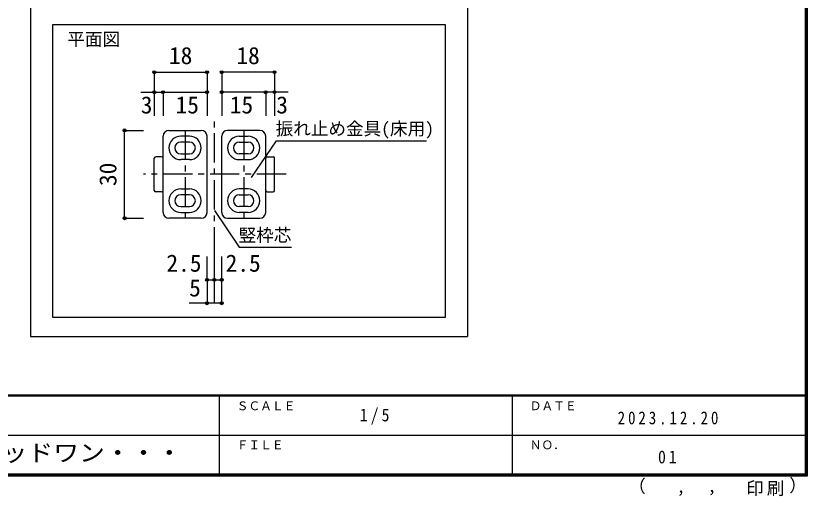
# Model space of a CAD drawing. Units: millimetres, scale not verified, with parts at other scales. Extents: x -973 to 977, y -718 to 696.
# Drawn here: x 302 to 977, y -718 to -308 of the extents above; entities that cross this region are included whole.
import ezdxf
from ezdxf.enums import TextEntityAlignment as Align

# ---------------------------------------------------------------- set-up
doc = ezdxf.new("R2010")
doc.units = ezdxf.units.MM
doc.header["$LTSCALE"] = 5
doc.header["$PDMODE"] = 32
doc.header["$PDSIZE"] = 2.5
doc.linetypes.add('CHAIN1', pattern=[8, 5, -1, 1, -1])
for name, color, linetype in [('0-7_金物', 7, 'Continuous'), ('0-A_文字', 3, 'Continuous'), ('1-4_枠', 4, 'CHAIN1'), ('1-7_金物', 7, 'Continuous'), ('1-A_文字', 7, 'Continuous'), ('1-B_寸法', 7, 'Continuous'), ('F-1_枠', 6, 'Continuous'), ('F-A_文字', 7, 'Continuous')]:
    doc.layers.add(name, color=color, linetype=linetype)
doc.styles.add('ＭＳ ゴシック', font='')
doc.styles.get('ＭＳ ゴシック').set_extended_font_data('MS Gothic')

msp = doc.modelspace()

# ---------------------------------------------------------------- linework, layer by layer
at = {"layer": '0-7_金物'}
for p, q in [((333.017, -565.406), (333.017, -315.272)), ((667.876, -565.406), (333.017, -565.406))]:
    msp.add_line(p, q, dxfattribs=at)
msp.add_lwpolyline([(333.017, -315.272), (667.876, -315.272), (667.876, -565.406)], dxfattribs=at)
at = {"layer": '0-A_文字'}
for p, q in [((314.153, 1.5), (314.153, -581.667)), ((686.865, 1.5), (686.865, -581.667)), ((314.153, -581.667), (686.865, -581.667))]:
    msp.add_line(p, q, dxfattribs=at)
at = {"layer": '0-A_文字', "color": 4}
for p, q in [((502.604, -445.915), (523.828, -414.548)), ((523.828, -414.548), (651.816, -414.548)), ((470.989, -474.02), (492.213, -505.387)), ((492.213, -505.387), (536.618, -505.387))]:
    msp.add_line(p, q, dxfattribs=at)
at = {"layer": '1-4_枠'}
for p, q in [((470.947, -553.204), (470.947, -395.672)), ((445.947, -405.672), (445.947, -480.672)), ((495.947, -405.672), (495.947, -480.672)), ((532.197, -443.172), (410.493, -443.172))]:
    msp.add_line(p, q, dxfattribs=at)
at = {"layer": '1-7_金物'}
for p, q in [((427.197, -475.672), (427.197, -410.672)), ((432.197, -405.672), (459.697, -405.672)), ((449.697, -410.672), (442.197, -410.672)), ((464.697, -475.672), (464.697, -410.672)), ((477.197, -475.672), (477.197, -410.672)), ((509.697, -405.672), (482.197, -405.672)), ((492.197, -410.672), (499.697, -410.672)), ((514.697, -475.672), (514.697, -410.672)), ((449.697, -415.672), (442.197, -415.672)), ((492.197, -415.672), (499.697, -415.672)), ((419.697, -456.922), (419.697, -429.422)), ((425.947, -428.172), (420.947, -428.172)), ((442.197, -425.672), (449.697, -425.672)), ((449.697, -430.672), (442.197, -430.672)), ((499.697, -425.672), (492.197, -425.672)), ((492.197, -430.672), (499.697, -430.672)), ((515.947, -428.172), (520.947, -428.172)), ((522.197, -456.922), (522.197, -429.422)), ((425.947, -458.172), (420.947, -458.172)), ((442.197, -455.672), (449.697, -455.672)), ((499.697, -455.672), (492.197, -455.672)), ((515.947, -458.172), (520.947, -458.172)), ((449.697, -460.672), (442.197, -460.672)), ((492.197, -460.672), (499.697, -460.672)), ((442.197, -470.672), (449.697, -470.672)), ((499.697, -470.672), (492.197, -470.672)), ((442.197, -475.672), (449.697, -475.672)), ((499.697, -475.672), (492.197, -475.672)), ((459.697, -480.672), (432.197, -480.672)), ((482.197, -480.672), (509.697, -480.672))]:
    msp.add_line(p, q, dxfattribs=at)
for centre, radius, start, end in [((432.197, -410.672), 5, 90, 180), ((442.197, -420.672), 10, 90, 270), ((449.697, -420.672), 10, 270, 90), ((459.697, -410.672), 5, 0, 90), ((482.197, -410.672), 5, 90, 180), ((492.197, -420.672), 10, 90, 270), ((499.697, -420.672), 10, 270, 90), ((509.697, -410.672), 5, 0, 90), ((442.197, -420.672), 5, 90, 270), ((449.697, -420.672), 5, 270, 90), ((492.197, -420.672), 5, 90, 270), ((499.697, -420.672), 5, 270, 90), ((420.947, -429.422), 1.25, 90, 180), ((425.947, -429.422), 1.25, 0, 90), ((515.947, -429.422), 1.25, 90, 180), ((520.947, -429.422), 1.25, 0, 90), ((420.947, -456.922), 1.25, 180, 270), ((425.947, -456.922), 1.25, 270, 0), ((442.197, -465.672), 10, 90, 270), ((449.697, -465.672), 10, 270, 90), ((492.197, -465.672), 10, 90, 270), ((499.697, -465.672), 10, 270, 90), ((515.947, -456.922), 1.25, 180, 270), ((520.947, -456.922), 1.25, 270, 0), ((442.197, -465.672), 5, 90, 270), ((449.697, -465.672), 5, 270, 90), ((492.197, -465.672), 5, 90, 270), ((499.697, -465.672), 5, 270, 90), ((432.197, -475.672), 5, 180, 270), ((459.697, -475.672), 5, 270, 0), ((482.197, -475.672), 5, 180, 270), ((509.697, -475.672), 5, 270, 0)]:
    msp.add_arc(centre, radius, start, end, dxfattribs=at)
at = {"layer": '1-B_寸法', "color": 4}
for p, q in [((419.697, -356.064), (464.697, -356.064)), ((419.697, -356.064), (419.697, -373.172)), ((464.697, -356.064), (464.697, -373.172)), ((477.197, -356.064), (477.197, -373.172)), ((522.197, -356.064), (477.197, -356.064)), ((522.197, -356.064), (522.197, -373.172)), ((408.132, -373.172), (427.197, -373.172)), ((419.697, -373.172), (419.697, -393.172)), ((427.197, -373.172), (427.197, -393.172)), ((427.197, -373.172), (464.697, -373.172)), ((464.697, -373.172), (464.697, -393.172)), ((514.697, -373.172), (477.197, -373.172)), ((477.197, -373.172), (477.197, -393.172)), ((514.697, -373.172), (514.697, -393.172)), ((533.762, -373.172), (514.697, -373.172)), ((522.197, -373.172), (522.197, -393.172)), ((394.314, -405.672), (410.493, -405.672)), ((394.314, -480.672), (394.314, -405.672)), ((394.314, -480.672), (410.493, -480.672)), ((464.697, -533.188), (464.697, -513.188)), ((470.947, -533.188), (470.947, -513.188)), ((477.197, -533.188), (477.197, -513.188)), ((464.697, -533.188), (464.697, -553.204)), ((464.697, -533.188), (470.947, -533.188)), ((470.947, -533.188), (477.197, -533.188)), ((477.197, -553.204), (477.197, -533.188)), ((477.197, -553.204), (449.398, -553.204))]:
    msp.add_line(p, q, dxfattribs=at)
at = {"layer": '1-B_寸法'}
for p in [(419.697, -356.064), (464.697, -356.064), (477.197, -356.064), (522.197, -356.064), (419.697, -373.172), (427.197, -373.172), (464.697, -373.172), (477.197, -373.172), (514.697, -373.172), (522.197, -373.172), (394.314, -405.672), (394.314, -480.672), (464.697, -533.188), (470.947, -533.188), (477.197, -533.188), (464.697, -553.204), (477.197, -553.204)]:
    msp.add_point(p, dxfattribs=at)
at = {"layer": 'F-1_枠'}
for p, q in [((974.986, 695.833), (974.986, -700.833)), ((975.82, 695.833), (975.82, -700.833)), ((976.653, 695.833), (976.653, -700.833)), ((976.653, -631.667), (-973.347, -631.667)), ((976.653, -632.5), (-973.347, -632.5)), ((474.986, -632.5), (474.986, -699.167)), ((724.986, -632.5), (724.986, -699.167)), ((1.653, -665.833), (974.986, -665.834)), ((976.653, -699.167), (-973.347, -699.167)), ((976.653, -700), (-973.347, -700)), ((976.653, -700.833), (-973.347, -700.833))]:
    msp.add_line(p, q, dxfattribs=at)

# ---------------------------------------------------------------- texts
at = {"layer": '0-A_文字', "color": 7, "style": 'ＭＳ ゴシック'}
msp.add_text('平面図', height=11, dxfattribs=at).set_placement((345.459, -336.749), align=Align.BOTTOM_LEFT)
at = {"layer": '1-A_文字', "style": 'ＭＳ ゴシック'}
for s, p in [('振れ止め金具(床用)', (523.233, -413.049)), ('竪枠芯', (491.618, -503.888))]:
    msp.add_text(s, height=11, dxfattribs=at).set_placement(p, align=Align.BOTTOM_LEFT)
at = {"layer": '1-B_寸法', "style": 'ＭＳ ゴシック'}
for s, p in [('18', (432.197, -353.564)), ('18', (489.697, -353.564)), ('3', (408.132, -395.672)), ('15', (437.822, -395.672)), ('15', (484.072, -395.672)), ('3', (523.762, -395.672)), ('2.5', (430.01, -530.688)), ('2.5', (480.538, -530.688)), ('5', (449.398, -551.816))]:
    msp.add_text(s, height=14.66, dxfattribs=at).set_placement(p, align=Align.BOTTOM_LEFT)
msp.add_text('30', height=14.66, rotation=90, dxfattribs=at).set_placement((391.814, -453.172), align=Align.BOTTOM_LEFT)
at = {"layer": 'F-A_文字', "style": 'ＭＳ ゴシック'}
for s, height, p in [('ＳＣＡＬＥ', 7.331, (489.986, -646.667)), ('ＤＡＴＥ', 7.331, (739.986, -646.667)), ('ＦＩＬＥ', 7.331, (489.986, -680)), ('ＮＯ．', 7.331, (739.986, -680.001)), ('（', 11, (823.992, -718.052)), ('）', 11, (961.387, -717.355)), (',', 11, (865.199, -718.052)), (',', 11, (891.686, -717.588))]:
    msp.add_text(s, height=height, dxfattribs=at).set_placement(p, align=Align.BOTTOM_LEFT)
at = {"layer": 'F-A_文字', "style": 'ＭＳ ゴシック', "width": 1.1}
msp.add_text('ウッドワン・・・', height=14.66, dxfattribs=at).set_placement((267.486, -692.5), align=Align.BOTTOM_LEFT)
at = {"layer": 'F-A_文字', "char_height": 11, "attachment_point": 7, "style": 'ＭＳ ゴシック'}
for s, insert in [('\\T1.38;\\W0.9;1/5', (594.986, -656.667)), ('\\T1.39;\\W0.85;2023.12.20', (814.986, -656.667)), ('\\T1.36;\\W0.9;01', (849.361, -690.001)), ('\\T1.17;印刷', (924.678, -717.82))]:
    msp.add_mtext(s, dxfattribs=dict(at, insert=insert))

doc.saveas('drawing.dxf')
